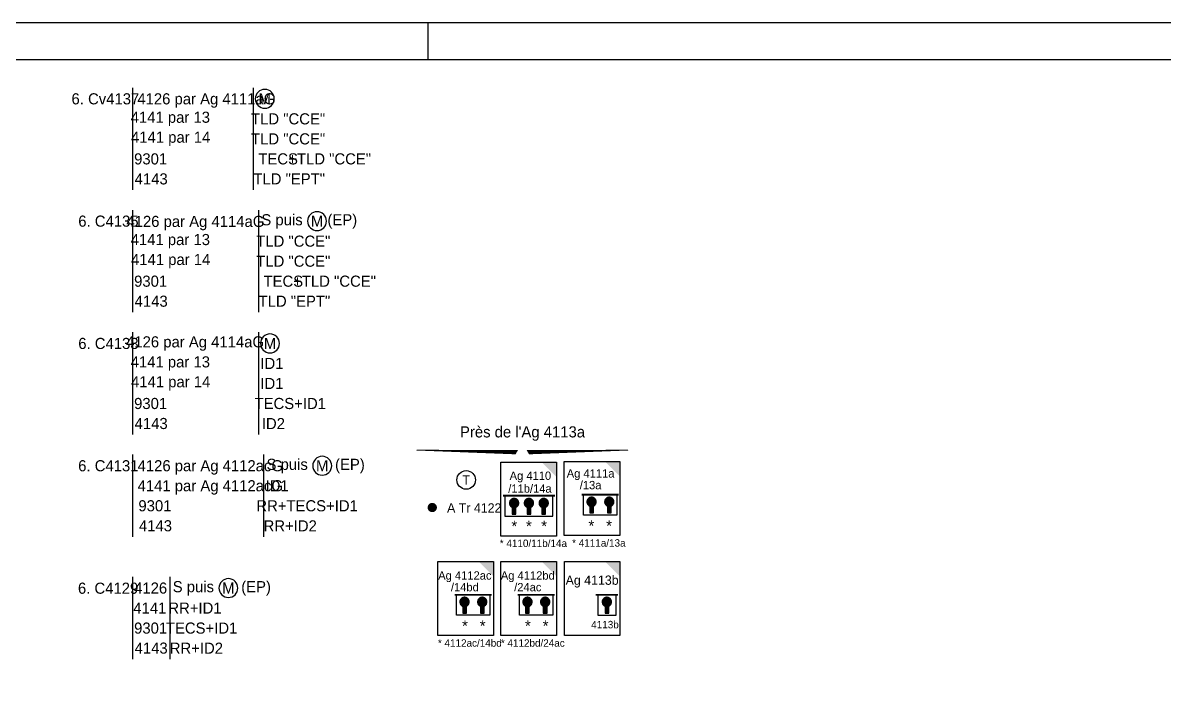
# Model space of a CAD drawing. Header units: metres. Extents: x 0 to 4410, y 0 to 594.
# Drawn here: x 2620.6 to 2928.8, y 414.5 to 594 of the extents above; entities that cross this region are included whole.
import ezdxf
from ezdxf.enums import TextEntityAlignment as Align

# ---------------------------------------------------------------- set-up
doc = ezdxf.new("R2010")
doc.units = ezdxf.units.M
doc.linetypes.add('CONTINU', pattern=[5000, 5000, 0])
doc.layers.add('FORMAT', color=7, linetype='Continuous')
doc.styles.add('es_norme', font='es_isocp.shx')
doc.styles.add('ISO8C1', font='es_isocp.shx')

# ---------------------------------------------------------------- blocks, each defined once
blk = doc.blocks.new('cap2c')
at = {"linetype": 'CONTINU'}
for p, q in [((-10, 5.5), (-10, 11)), ((-1, 11), (-1, 5.5)), ((-1, 5.5), (-10, 5.5))]:
    blk.add_line(p, q, dxfattribs=at)
at = {"linetype": 'CONTINU', "const_width": 0.5}
blk.add_lwpolyline([(-0.5, 11), (-10.5, 11)], dxfattribs=at)
blk = doc.blocks.new('CLEP')
for points in [[(-1.11, 0.64), (1.11, 0.64), (-1.28, 0), (1.28, 0)], [(-1.28, 0), (1.28, 0), (-1.11, -0.64), (1.11, -0.64)], [(-0.64, 1.11), (0.64, 1.11), (-1.11, 0.64), (1.11, 0.64)], [(0, 1.28), (0, 1.28), (-0.64, 1.11), (0.64, 1.11)], [(-1.11, -0.64), (1.11, -0.64), (-0.64, -1.11), (0.64, -1.11)], [(-0.64, -1.11), (0.64, -1.11), (-0.5, -1.14), (0.5, -1.14)], [(-0.5, -1.14), (0.5, -1.14), (-0.5, -3), (0.5, -3)]]:
    blk.add_solid(points)
blk = doc.blocks.new('TEL')
blk.add_circle((0, 0), 2.5)
at = {"linetype": 'Continuous', "style": 'ISO8C1'}
blk.add_attdef('TEXTEG', text='', height=2.5, dxfattribs=at).set_placement((-4, -1), align=Align.RIGHT)
at = {"style": 'ISO8C1'}
blk.add_attdef('OO', text='', height=2.5, dxfattribs=at).set_placement((0, 0), align=Align.MIDDLE)
at = {"linetype": 'Continuous', "style": 'ISO8C1'}
blk.add_attdef('TEXTED', (4, -1), '', height=2.5, dxfattribs=at)
blk = doc.blocks.new('cap3c')
at = {"linetype": 'CONTINU'}
for p, q in [((-14, 11), (-14, 5.5)), ((-1, 5.5), (-1, 11)), ((-14, 5.5), (-1, 5.5))]:
    blk.add_line(p, q, dxfattribs=at)
at = {"linetype": 'CONTINU', "const_width": 0.5}
blk.add_lwpolyline([(-14.5, 11), (-0.5, 11)], dxfattribs=at)
blk = doc.blocks.new('cap1c')
at = {"linetype": 'CONTINU'}
for p, q in [((-6, 11), (-6, 5.5)), ((-1, 5.5), (-1, 11)), ((-6, 5.5), (-1, 5.5))]:
    blk.add_line(p, q, dxfattribs=at)
at = {"linetype": 'CONTINU', "const_width": 0.5}
blk.add_lwpolyline([(-0.5, 11), (-6.5, 11)], dxfattribs=at)

msp = doc.modelspace()

# ---------------------------------------------------------------- linework, layer by layer
at = {"linetype": 'Continuous'}
for p, q in [((2650.218, 576.5), (2650.218, 548.9)), ((2682.837, 576.5), (2682.837, 548.9)), ((2685.947, 576.05), (2685.937, 576.05)), ((2685.937, 570.95), (2685.947, 570.95)), ((2650.218, 543.5), (2650.218, 515.9)), ((2684.242, 543.5), (2684.242, 515.9)), ((2700.059, 543.05), (2700.049, 543.05)), ((2700.049, 537.95), (2700.059, 537.95)), ((2650.218, 510.5), (2650.218, 482.9)), ((2684.242, 510.5), (2684.242, 482.9)), ((2687.352, 510.05), (2687.342, 510.05)), ((2687.342, 504.95), (2687.352, 504.95)), ((2650.218, 477.502), (2650.218, 455.302)), ((2685.641, 477.502), (2685.641, 455.302)), ((2701.458, 477.052), (2701.448, 477.052)), ((2749.71, 475.464), (2764.71, 475.464)), ((2749.71, 455.464), (2749.71, 475.464)), ((2764.71, 475.464), (2764.71, 455.464)), ((2701.448, 471.952), (2701.458, 471.952)), ((2764.71, 455.464), (2749.71, 455.464)), ((2650.218, 444.5), (2650.218, 422.3)), ((2660.302, 444.5), (2660.302, 422.3)), ((2676.119, 444.05), (2676.109, 444.05))]:
    msp.add_line(p, q, dxfattribs=at)
at = {"linetype": 'CONTINU'}
for p, q in [((2766.833, 455.672), (2766.833, 475.672)), ((2766.833, 475.672), (2781.833, 475.672)), ((2781.833, 475.672), (2781.833, 455.672)), ((2752.776, 463.28), (2752.776, 461.425)), ((2753.776, 461.425), (2753.776, 463.28)), ((2756.776, 463.28), (2756.776, 461.425)), ((2757.776, 461.425), (2757.776, 463.28)), ((2760.776, 463.28), (2760.776, 461.425)), ((2761.776, 461.425), (2761.776, 463.28)), ((2773.694, 463.618), (2773.694, 461.763)), ((2774.694, 461.763), (2774.694, 463.618)), ((2778.475, 463.618), (2778.475, 461.763)), ((2779.475, 461.763), (2779.475, 463.618)), ((2752.776, 461.425), (2753.776, 461.425)), ((2756.776, 461.425), (2757.776, 461.425)), ((2760.776, 461.425), (2761.776, 461.425)), ((2773.694, 461.763), (2774.694, 461.763)), ((2778.475, 461.763), (2779.475, 461.763)), ((2781.833, 455.672), (2766.833, 455.672)), ((2732.698, 448.674), (2747.698, 448.674)), ((2732.698, 428.674), (2732.698, 448.674)), ((2747.698, 448.674), (2747.698, 428.674)), ((2749.698, 448.674), (2764.698, 448.674)), ((2749.698, 428.674), (2749.698, 448.674)), ((2764.698, 448.674), (2764.698, 428.674)), ((2766.844, 428.676), (2766.844, 448.676)), ((2766.844, 448.676), (2781.844, 448.676)), ((2781.844, 448.676), (2781.844, 428.676)), ((2739.386, 436.606), (2739.386, 434.752)), ((2739.386, 434.752), (2740.386, 434.752)), ((2740.386, 434.752), (2740.386, 436.606)), ((2744.167, 436.606), (2744.167, 434.752)), ((2744.167, 434.752), (2745.167, 434.752)), ((2745.167, 434.752), (2745.167, 436.606)), ((2756.386, 436.606), (2756.386, 434.752)), ((2756.386, 434.752), (2757.386, 434.752)), ((2757.386, 434.752), (2757.386, 436.606)), ((2761.167, 436.606), (2761.167, 434.752)), ((2761.167, 434.752), (2762.167, 434.752)), ((2762.167, 434.752), (2762.167, 436.606)), ((2777.825, 436.608), (2777.825, 434.754)), ((2777.825, 434.754), (2778.825, 434.754)), ((2778.825, 434.754), (2778.825, 436.608)), ((2747.698, 428.674), (2732.698, 428.674)), ((2764.698, 428.674), (2749.698, 428.674)), ((2781.844, 428.676), (2766.844, 428.676))]:
    msp.add_line(p, q, dxfattribs=at)
at = {"color": 0, "linetype": 'Continuous'}
msp.add_line((2676.109, 438.95), (2676.119, 438.95), dxfattribs=at)
at = {"linetype": 'Continuous'}
msp.add_lwpolyline([(2725.39, 476.117, 0, 0, 0), (2726.89, 478.715, 0.2, 1.144, 0), (2753.992, 478.143, 0, 0, 0), (2755.492, 480.741, 0, 0, 0), (2756.992, 478.143, 1.144, 0.2, 0), (2784.094, 478.715, 0, 0, 0), (2785.594, 476.117, 0, 0, 0)], format="xyseb", dxfattribs=at)
at = {"const_width": 1.25}
msp.add_lwpolyline([(2730.549, 463.223, 1), (2731.799, 463.223, 1)], format="xyb", close=True, dxfattribs=at)
at = {"linetype": 'Continuous'}
for centre, start, end in [((2685.937, 573.5), 90, 270), ((2685.947, 573.5), 270, 90), ((2700.049, 540.5), 90, 270), ((2700.059, 540.5), 270, 90), ((2687.342, 507.5), 90, 270), ((2687.352, 507.5), 270, 90), ((2701.448, 474.502), 90, 270), ((2701.458, 474.502), 270, 90), ((2676.109, 441.5), 90, 270), ((2676.119, 441.5), 270, 90)]:
    msp.add_arc(centre, 2.55, start, end, dxfattribs=at)
at = {"linetype": 'CONTINU'}
for centre in [(2753.276, 464.425), (2757.276, 464.425), (2761.276, 464.425), (2774.194, 464.763), (2778.975, 464.763), (2739.886, 437.752), (2744.667, 437.752), (2756.886, 437.752), (2761.667, 437.752), (2778.325, 437.754)]:
    msp.add_arc(centre, 1.25, 293.57818, 246.42182, dxfattribs=at)
at = {"ltscale": 2}
msp.add_solid([(2764.71, 475.464), (2760.71, 475.464), (2764.71, 471.464)], dxfattribs=at)
at = {"linetype": 'Continuous'}
for points in [[(2781.833, 475.672), (2777.833, 475.672), (2781.833, 471.672)], [(2747.698, 448.674), (2743.698, 448.674), (2747.698, 444.674)], [(2764.698, 448.674), (2760.698, 448.674), (2764.698, 444.674)], [(2781.844, 448.676), (2777.844, 448.676), (2781.844, 444.676)]]:
    msp.add_solid(points, dxfattribs=at)
at = {"layer": 'FORMAT', "linetype": 'Continuous', "ltscale": 0.8}
msp.add_line((2730, 594), (2730, 584), dxfattribs=at)
for points in [[(0, 0), (4410, 0), (4410, 594), (0, 594)], [(10, 10), (4400, 10), (4400, 584), (10, 584)]]:
    msp.add_lwpolyline(points, close=True, dxfattribs=at)

# ---------------------------------------------------------------- block references
at = {"linetype": 'Continuous'}
msp.add_blockref('TEL', (2740.333, 470.672), dxfattribs=at).add_auto_attribs({'OO': 'T'})
at = {"ltscale": 2}
msp.add_blockref('cap3c', (2764.776, 455.425), dxfattribs=at)
for p in [(2753.276, 464.425), (2757.276, 464.425), (2761.276, 464.425)]:
    msp.add_blockref('CLEP', p)
at = {"linetype": 'Continuous'}
for name, p in [('cap2c', (2782.007, 455.685)), ('CLEP', (2774.194, 464.767)), ('CLEP', (2778.975, 464.767)), ('cap2c', (2747.698, 428.674)), ('CLEP', (2739.886, 437.755)), ('CLEP', (2744.667, 437.755)), ('cap2c', (2764.698, 428.674)), ('CLEP', (2756.886, 437.755)), ('CLEP', (2761.667, 437.755)), ('cap1c', (2781.844, 428.676)), ('CLEP', (2778.325, 437.757))]:
    msp.add_blockref(name, p, dxfattribs=at)

# ---------------------------------------------------------------- texts
at = {"linetype": 'Continuous', "style": 'es_norme'}
for s, p in [('6. Cv4137', (2633.752, 572)), ('6. C4135', (2635.577, 539)), ('6. C4133', (2635.577, 506)), ('6. C4131', (2635.556, 473)), ('6. C4129', (2635.487, 439.959))]:
    msp.add_text(s, height=3, dxfattribs=at).set_placement(p)
for s, height, p in [('4126 par Ag 4111aG', 3, (2651.53, 573.5)), ('+TLD "CCE"', 3, (2692.294, 557.3)), ('+TLD "CCE"', 3, (2693.613, 524.3)), ('4126 par Ag 4112acG', 3, (2651.598, 474.502)), ('4141 par Ag 4112acG', 3, (2651.598, 469.102)), ('9301', 3, (2651.81, 463.702)), ('4143', 3, (2651.96, 458.302)), ('* 4110/11b/14a', 2, (2749.415, 453.579)), ('* 4111a/13a', 2, (2768.954, 453.672)), ('* 4112ac/14bd', 2, (2732.698, 426.674)), ('* 4112bd/24ac', 2, (2749.698, 426.674))]:
    msp.add_text(s, height=height, dxfattribs=at).set_placement(p, align=Align.MIDDLE_LEFT)
for s, p in [('M', (2685.942, 573.5)), ('4141 par 13', (2660.435, 568.1)), ('TLD "CCE"', (2692.242, 568.1)), ('4141 par 14', (2660.523, 562.7)), ('TLD "CCE"', (2692.242, 562.7)), ('9301', (2655.11, 557.3)), ('4143', (2655.26, 551.9)), ('TLD "EPT"', (2692.542, 551.9)), ('S puis', (2690.596, 540.5)), ('(EP)', (2706.882, 540.5)), ('4126 par Ag 4114aG', (2667.198, 539.998)), ('M', (2700.054, 540.5)), ('4141 par 13', (2660.435, 535.1)), ('TLD "CCE"', (2693.647, 535.1)), ('4141 par 14', (2660.523, 529.7)), ('TLD "CCE"', (2693.647, 529.7)), ('9301', (2655.11, 524.3)), ('4143', (2655.26, 518.9)), ('TLD "EPT"', (2693.947, 518.9)), ('4126 par Ag 4114aG', (2667.107, 507.5)), ('M', (2687.347, 507.5)), ('4141 par 13', (2660.435, 502.1)), ('4141 par 14', (2660.523, 496.7)), ('9301', (2655.11, 491.3)), ('4143', (2655.26, 485.9)), ('S puis', (2691.994, 474.502)), ('M', (2701.453, 474.502)), ('(EP)', (2708.937, 474.502)), ('4126', (2655.122, 441.5)), ('4141', (2654.898, 436.1)), ('9301', (2655.11, 430.7)), ('4143', (2655.26, 425.3))]:
    msp.add_text(s, height=3, dxfattribs=at).set_placement(p, align=Align.MIDDLE)
at = {"color": 0, "linetype": 'Continuous', "style": 'es_norme'}
for p in [(2684.199, 557.3), (2685.604, 524.3)]:
    msp.add_text('TECS', height=3, dxfattribs=at).set_placement(p, align=Align.MIDDLE_LEFT)
for s, p in [('ID1', (2687.872, 502.1)), ('ID1', (2687.872, 496.7)), ('TECS+ID1', (2692.822, 491.3)), ('ID2', (2688.262, 485.9)), ('ID1', (2689.271, 469.102)), ('RR+TECS+ID1', (2697.371, 463.702)), ('RR+ID2', (2692.811, 458.302)), ('S puis', (2666.656, 441.5)), ('M', (2676.114, 441.5)), ('(EP)', (2683.598, 441.5)), ('RR+ID1', (2667.082, 436.1)), ('TECS+ID1', (2668.882, 430.7)), ('RR+ID2', (2667.472, 425.3))]:
    msp.add_text(s, height=3, dxfattribs=at).set_placement(p, align=Align.MIDDLE)
at = {"linetype": 'Continuous', "style": 'es_norme'}
msp.add_text("Près de l'Ag 4113a", height=3, dxfattribs=at).set_placement((2755.55, 481.238), align=Align.BOTTOM_CENTER)
at = {"linetype": 'CONTINU', "style": 'es_norme'}
for s, height, p in [('Ag 4110', 2.2523, (2757.678, 470.683)), ('Ag 4111a', 2.2523, (2773.936, 471.302)), ('/11b/14a', 2.2523, (2757.563, 467.219)), ('/13a', 2.2523, (2773.936, 468.151)), ('*', 3, (2753.333, 456.699)), ('*', 3, (2757.277, 456.695)), ('*', 3, (2761.386, 456.695)), ('*', 3, (2774.142, 456.789)), ('*', 3, (2778.923, 456.789)), ('Ag 4112ac', 2.2523, (2739.976, 443.769)), ('Ag 4112bd', 2.2523, (2756.976, 443.769)), ('Ag 4113b', 2.5, (2774.344, 442.376)), ('/14bd', 2.2523, (2739.976, 440.619)), ('/24ac', 2.2523, (2756.976, 440.619)), ('*', 3, (2740.007, 429.791)), ('*', 3, (2744.788, 429.791)), ('*', 3, (2757.007, 429.791)), ('*', 3, (2761.788, 429.791)), ('4113b', 2, (2777.826, 430.638))]:
    msp.add_text(s, height=height, dxfattribs=at).set_placement(p, align=Align.CENTER)
at = {"style": 'ISO8C1'}
msp.add_text('A Tr 4122', height=2.5, dxfattribs=at).set_placement((2735.174, 461.87))

doc.saveas('drawing.dxf')
